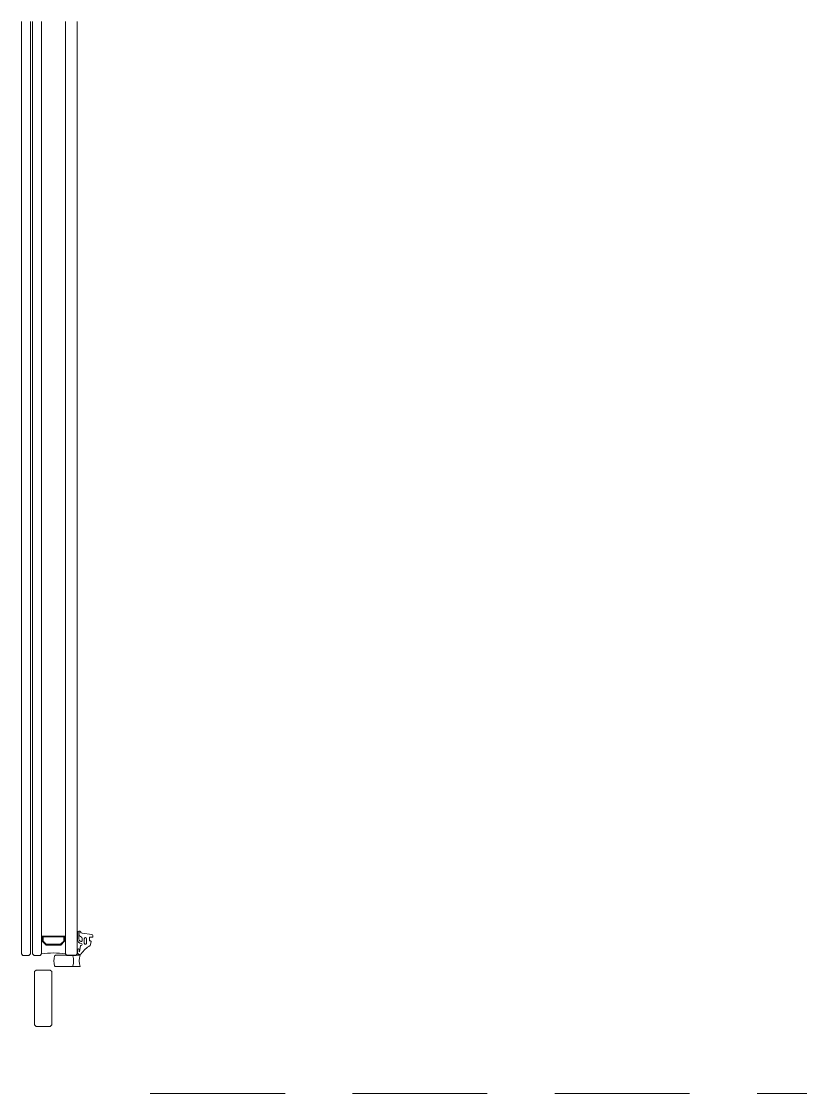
# Model space of a CAD drawing. Header units: millimetres. Extents: x 106699 to 122058, y 158555 to 162844.
# Drawn here: x 114666.8 to 114703.5, y 161893.7 to 161944.2 of the extents above; entities that cross this region are included whole.
import ezdxf

# ---------------------------------------------------------------- set-up
doc = ezdxf.new("R2010")
doc.units = ezdxf.units.MM
doc.linetypes.add('$0$4+1 daire_(K) TİP A - C BLOK$0$4+1 (K) 1$0$3+1 daire1$0$131121 243C_L00F00(plan)$0$HIDDEN2', pattern=[4.7625, 3.175, -1.5875])
doc.layers.add('300_Z4_STR_F03$0$AUDIT_D_220920114151-103', color=251, linetype='Continuous', lineweight=5)
doc.layers.add('S2000-002 Çizgi', color=7, linetype='Continuous')
doc.styles.add('ROMANSTW', font='georgia.ttf')
doc.dimstyles.new('M1', dxfattribs={"dimtxt": 11, "dimasz": 6, "dimexe": 2, "dimexo": 16, "dimgap": 3, "dimtad": 1, "dimdec": 0, "dimzin": 12, "dimdsep": 46, "dimtxsty": 'ROMANSTW', "dimblk": 'ARCHTICK', "dimcen": 0.09, "dimclrd": 251, "dimclre": 251, "dimclrt": 1, "dimadec": 0, "dimazin": 0, "dimtfac": 1, "dimtdec": 0, "dimtix": 1, "dimtmove": 0, "dimatfit": 3, "dimldrblk": 'ARCHTICK', "dimfxl": 1, "dimtolj": 1, "dimtzin": 0, "dimarcsym": 0})

# ---------------------------------------------------------------- blocks, each defined once
blk = doc.blocks.new('_ArchTick')
at = {"color": 0, "linetype": 'ByBlock', "const_width": 0.15}
blk.add_lwpolyline([(-0.5, -0.5), (0.5, 0.5)], dxfattribs=at)
blk = doc.blocks.new('*D384')
at = {"layer": 'Defpoints', "color": 0, "transparency": 16777216}
for p in [(119413.241, 156528.989), (119417.986, 156528.989), (119413.241, 156381.272)]:
    blk.add_point(p, dxfattribs=at)
at = {"layer": 'S2000-002 Çizgi', "color": 251, "lineweight": -2, "transparency": 16777216}
for p, q in [((119417.986, 156381.272), (119417.986, 156528.989)), ((119429.241, 156528.989), (119419.986, 156528.989)), ((119429.241, 156381.272), (119419.986, 156381.272))]:
    blk.add_line(p, q, dxfattribs=at)
at = {"layer": 'S2000-002 Çizgi', "color": 251, "lineweight": -2, "transparency": 16777216, "xscale": 6, "yscale": 6, "zscale": 6}
for p, rotation in [((119417.986, 156528.989), 90), ((119417.986, 156381.272), 270)]:
    blk.add_blockref('_ArchTick', p, dxfattribs=dict(at, rotation=rotation))
at = {"layer": 'S2000-002 Çizgi', "color": 1, "true_color": 0xff0000, "transparency": 16777216, "insert": (119408.026, 156455.13), "char_height": 11, "attachment_point": 5, "rotation": 90, "style": 'ROMANSTW'}
blk.add_mtext('\\A1;148', dxfattribs=at)
blk = doc.blocks.new('A$C247bf20d')
at = {"layer": '300_Z4_STR_F03$0$AUDIT_D_220920114151-103', "color": 251, "linetype": '$0$4+1 daire_(K) TİP A - C BLOK$0$4+1 (K) 1$0$3+1 daire1$0$131121 243C_L00F00(plan)$0$HIDDEN2', "lineweight": 9, "ltscale": 2, "true_color": 0x5c5c5c}
blk.add_line((377.524, 442.181), (456.589, 442.181), dxfattribs=at)
at = {"layer": '300_Z4_STR_F03$0$AUDIT_D_220920114151-103', "color": 251, "lineweight": 9, "true_color": 0x5c5c5c}
for points in [[(371.883, 492.646), (371.883, 448.752), (371.813, 448.682), (371.533, 448.682), (371.462, 448.752), (371.462, 492.646)], [(372.41, 492.646), (372.41, 448.752), (372.34, 448.682), (372.059, 448.682), (371.989, 448.752), (371.989, 492.646)], [(374.091, 492.646), (374.091, 448.752), (374.021, 448.682), (373.601, 448.682), (373.531, 448.752), (373.531, 492.646)]]:
    blk.add_lwpolyline(points, dxfattribs=at)
for points in [[(374.829, 449.564, -0.414214), (374.808, 449.543), (374.681, 449.543, 0.414214), (374.667, 449.529), (374.667, 449.363), (374.717, 449.363, -0.25821), (374.739, 449.352, -0.25297), (374.743, 449.328), (374.695, 449.147, 0.088702), (374.27, 448.763, -0.714466), (374.107, 448.819), (374.107, 448.951, -1), (374.177, 448.951), (374.177, 448.867, 0.915196), (374.194, 448.866), (374.24, 449.127, -0.363489), (374.26, 449.144), (374.282, 449.144, 0.845331), (374.279, 449.239, -0.362404), (374.107, 449.446), (374.107, 449.761, -0.80698), (374.241, 449.79, 0.26235), (374.324, 449.729), (374.779, 449.674, -0.379789), (374.829, 449.619)], [(374.324, 449.396, -0.612992), (374.235, 449.351, -0.239931), (374.163, 449.493), (374.163, 449.764, -1), (374.184, 449.764), (374.184, 449.738, -0.317837), (374.17, 449.719), (374.17, 449.712, 0.317975), (374.287, 449.547, -0.317975), (374.324, 449.494), (374.324, 449.396)], [(374.527, 449.467, 0.414214), (374.475, 449.52, 0.414214), (374.422, 449.467), (374.422, 449.261, 0.414214), (374.475, 449.209, 0.414214), (374.527, 449.261)], [(373.025, 448.662, 0.148726), (373.025, 448.189, 0.32701), (373.073, 448.154), (373.839, 448.154, 0.326981), (373.887, 448.189, 0.148707), (373.887, 448.662, 0.326981), (373.839, 448.697), (373.073, 448.697, 0.327043)], [(374.23, 448.697, 0.16591), (374.23, 448.154), (373.839, 448.154, 0.326981), (373.887, 448.189, 0.148707), (373.887, 448.662, 0.326981), (373.839, 448.697)]]:
    blk.add_lwpolyline(points, format="xyb", close=True, dxfattribs=at)
for points in [[(372.445, 449.593), (372.445, 449.348), (372.41, 449.348), (372.41, 449.593)], [(373.321, 449.173), (373.496, 449.348), (373.496, 449.593), (372.445, 449.593), (372.445, 449.348), (372.62, 449.173)], [(373.306, 449.208), (373.46, 449.362), (373.46, 449.558), (372.479, 449.558), (372.479, 449.362), (372.634, 449.208)], [(373.496, 449.593), (373.496, 449.348), (373.531, 449.348), (373.531, 449.593)], [(372.889, 447.921), (372.889, 445.415), (372.819, 445.345), (372.153, 445.345), (372.083, 445.415), (372.083, 447.921), (372.153, 447.991), (372.819, 447.991)]]:
    blk.add_lwpolyline(points, close=True, dxfattribs=at)
blk.add_lwpolyline([(373.531, 449.348), (373.496, 449.348), (373.321, 449.173), (372.62, 449.173), (372.445, 449.348), (372.41, 449.348), (372.41, 448.752, -0.083618), (373.531, 448.752), (373.531, 449.348)], format="xyb", dxfattribs=at)
at = {"layer": '300_Z4_STR_F03$0$AUDIT_D_220920114151-103', "color": 251, "linetype": '$0$4+1 daire_(K) TİP A - C BLOK$0$4+1 (K) 1$0$3+1 daire1$0$131121 243C_L00F00(plan)$0$HIDDEN2', "lineweight": 9, "ltscale": 2, "true_color": 0x5c5c5c}
blk.add_arc((376.589, 442.181), 80, 0, 90.13297, dxfattribs=at)
at = {"layer": 'S2000-002 Çizgi'}
dim = blk.add_linear_dim(base=(412.245, 442.181), p1=(407.5, 294.464), p2=(407.5, 442.181), angle=90, dimstyle='M1', dxfattribs=at)
dim.commit()
dim.dimension.update_dxf_attribs({"geometry": '*D384', "text_midpoint": (402.285, 368.322), "insert": (-119005.741, -156086.808)})

msp = doc.modelspace()

# ---------------------------------------------------------------- block references
at = {"layer": 'S2000-002 Çizgi'}
msp.add_blockref('A$C247bf20d', (114295.374, 161451.533), dxfattribs=at)

doc.saveas('drawing.dxf')
